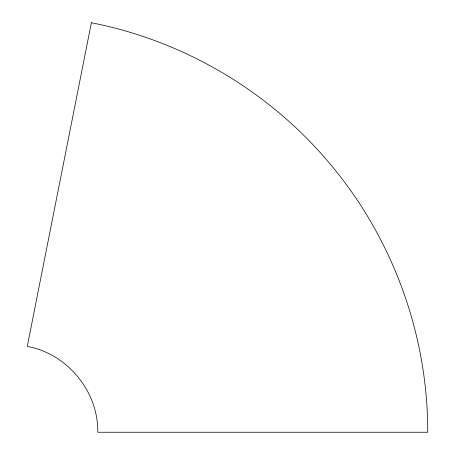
<?xml version="1.0" encoding="UTF-8"?>
<svg xmlns="http://www.w3.org/2000/svg" width="455" height="455" viewBox="0 0 455 455"><rect width="100%" height="100%" fill="white"/><g stroke="black" fill="none" stroke-linecap="round" stroke-linejoin="round"><path stroke-width="0.68" d="M91.364 22.75L27.272 346.426C67.249 353.569 98.525 391.641 97.768 432.25L427.728 432.25C427.99 336.484 393.848 241.116 332.855 167.281C272.272 93.11 185.356 41.092 91.364 22.75"/></g></svg>
